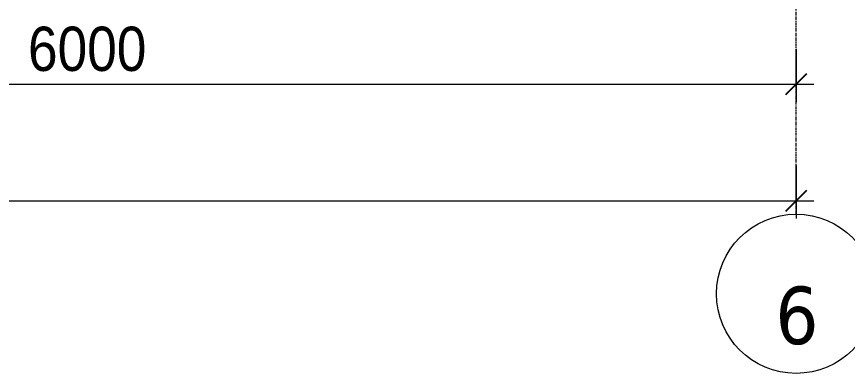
# Model space of a CAD drawing. Header units: millimetres. Extents: x 46079 to 131409, y 40831 to 60403.
# Drawn here: x 116888 to 120411, y 42284 to 43797 of the extents above; entities that cross this region are included whole.
import ezdxf

# ---------------------------------------------------------------- set-up
doc = ezdxf.new("R2010")
doc.units = ezdxf.units.MM
doc.linetypes.add('Grid Line', pattern=[22.225, 12.7, -3.175, 3.175, -3.175])
for name, color, linetype, lineweight in [('A-ANNO-DIMS', 211, 'Continuous', 9), ('A-ANNO-DIMS-75', 211, 'Continuous', 9), ('S-GRID-1', 1, 'Grid Line', 9), ('S-GRID-IDEN', 1, 'Continuous', 9)]:
    doc.layers.add(name, color=color, linetype=linetype, lineweight=lineweight)
doc.styles.add('Tahoma_B', font='tahomabd.ttf', dxfattribs={"height": 243.75})
doc.styles.add('UTM Avo', font='', dxfattribs={"width": 0.9, "height": 187.5})
doc.styles.get('UTM Avo').set_extended_font_data('UTM Avo')
doc.dimstyles.new('1_Dim_chi_tiet_2_5', dxfattribs={"dimscale": 304.8, "dimtxt": 187.368928, "dimasz": 0.295276, "dimexe": 0.246063, "dimexo": 0.0625, "dimgap": 0.024606, "dimtad": 1, "dimdec": 0, "dimrnd": 5, "dimzin": 0, "dimdsep": 46, "dimtxsty": 'UTM Avo', "dimblk1": 'OBLIQUE', "dimblk2": 'OBLIQUE', "dimsah": 1, "dimcen": 0.09, "dimdle": 0.246063, "dimazin": 0, "dimtfac": 1, "dimtdec": 4, "dimtix": 1, "dimtmove": 0, "dimatfit": 3, "dimfxl": 0.492126, "dimfxlon": 1, "dimtvp": 1, "dimtolj": 1, "dimtzin": 0, "dimarcsym": 2})

# ---------------------------------------------------------------- blocks, each defined once
blk = doc.blocks.new('Grid - M_Grid Head - Circle-353313-TKCS_BỂ NƯỚC NGẦM - MẶT BẰNG NẮP BỂ')
at = {"layer": 'S-GRID-IDEN'}
blk.add_circle((0, 0), 4.5, dxfattribs=at)
blk = doc.blocks.new('DIMBLOCK61-TKCS_BỂ NƯỚC NGẦM - MẶT BẰNG NẮP BỂ')
at = {"layer": 'A-ANNO-DIMS-75'}
for p, q in [((114193.3, 43660.5), (114193.3, 43435.5)), ((114193.3, 43510.5), (114193.3, 43660.5)), ((120193.3, 43660.5), (120193.3, 43435.5)), ((120193.3, 43510.5), (120193.3, 43660.5)), ((114193.3, 43510.5), (120268.3, 43510.5))]:
    blk.add_line(p, q, dxfattribs=at)
at = {"layer": 'A-ANNO-DIMS-75', "lineweight": 25}
for p, q in [((114193.3, 43510.5), (114238.3, 43555.5)), ((120193.3, 43510.5), (120238.3, 43555.5)), ((114193.3, 43510.5), (114148.3, 43465.5)), ((120193.3, 43510.5), (120148.3, 43465.5))]:
    blk.add_line(p, q, dxfattribs=at)
at = {"layer": 'A-ANNO-DIMS-75', "color": 0, "insert": (116936.6, 43754.1), "char_height": 187.5, "width": 616.236, "attachment_point": 1, "line_spacing_factor": 1.110334, "style": 'UTM Avo'}
blk.add_mtext('6000', dxfattribs=at)
blk = doc.blocks.new('_Oblique')
at = {"color": 0, "linetype": 'ByBlock', "lineweight": -2}
blk.add_line((-0.5, -0.5), (0.5, 0.5), dxfattribs=at)
blk = doc.blocks.new('DIMBLOCK62-TKCS_BỂ NƯỚC NGẦM - MẶT BẰNG NẮP BỂ')
at = {"layer": 'A-ANNO-DIMS-75'}
for p, q in [((108093.3, 43165.5), (108093.3, 42940.5)), ((108093.3, 43015.5), (108093.3, 43165.5)), ((120193.3, 43165.5), (120193.3, 42940.5)), ((120193.3, 43015.5), (120193.3, 43165.5)), ((108018.3, 43015.5), (120268.3, 43015.5))]:
    blk.add_line(p, q, dxfattribs=at)
at = {"layer": 'A-ANNO-DIMS-75', "lineweight": 25}
for p, q in [((108093.3, 43015.5), (108138.3, 43060.5)), ((120193.3, 43015.5), (120238.3, 43060.5)), ((108093.3, 43015.5), (108048.3, 42970.5)), ((120193.3, 43015.5), (120148.3, 42970.5))]:
    blk.add_line(p, q, dxfattribs=at)
at = {"layer": 'A-ANNO-DIMS-75', "color": 0, "insert": (113822.4, 43259.1), "char_height": 187.5, "width": 770.294, "attachment_point": 1, "line_spacing_factor": 1.110334, "style": 'UTM Avo'}
blk.add_mtext('12100', dxfattribs=at)

msp = doc.modelspace()

# ---------------------------------------------------------------- linework, layer by layer
at = {"layer": 'S-GRID-1'}
msp.add_line((120193.3, 42959), (120193.3, 44834), dxfattribs=at)

# ---------------------------------------------------------------- block references
at = {"layer": 'S-GRID-IDEN', "xscale": 74.99999999999996, "yscale": 74.99999999999996, "zscale": 74.99999999999996}
msp.add_blockref('Grid - M_Grid Head - Circle-353313-TKCS_BỂ NƯỚC NGẦM - MẶT BẰNG NẮP BỂ', (120193.3, 42621.5), dxfattribs=at)

# ---------------------------------------------------------------- dimensions: what is measured, and where the dimension line sits
at = {"layer": 'A-ANNO-DIMS'}
for base, p1, p2, override, picture, middle in [((120193.3, 43510.5), (114193.3, 43660.5), (120193.3, 43660.5), {"dimpost": '<>', "dimfxl": 6000}, 'DIMBLOCK61-TKCS_BỂ NƯỚC NGẦM - MẶT BẰNG NẮP BỂ', (117193.3, 43615)), ((120193.3, 43015.5), (108093.3, 43165.5), (120193.3, 43165.5), {"dimpost": '<>', "dimfxl": 12099.999999}, 'DIMBLOCK62-TKCS_BỂ NƯỚC NGẦM - MẶT BẰNG NẮP BỂ', (114143.3, 43120))]:
    dim = msp.add_linear_dim(base=base, p1=p1, p2=p2, dimstyle='1_Dim_chi_tiet_2_5', override=override, dxfattribs=at)
    dim.commit()
    dim.dimension.update_dxf_attribs({"geometry": picture, "text_midpoint": middle})

# ---------------------------------------------------------------- next in the draw order: texts
at = {"layer": 'S-GRID-IDEN', "insert": (120196.9, 42527.9), "char_height": 243.75, "width": 218.25, "attachment_point": 5, "line_spacing_factor": 0.996129, "style": 'Tahoma_B', "bg_fill": 3, "box_fill_scale": 1.25, "bg_fill_color": 256, "bg_fill_true_color": 13158600, "bg_fill_transparency": 0}
msp.add_mtext('\\pt952.49944,1904.99888,2857.50075,3810.00019,4762.49962,5714.99906,6667.50094,7620.00037,8572.49981,9524.99925,10477.50113,11430.00056,12382.5,13334.99944,14287.49888,15240.00075,16192.50019,17144.99963,18097.49906,19050.00094,20002.50038,20954.99981,21907.49925,22860.00113,23812.50056,24765,25717.49944,26669.99887,27622.50075,28575.00019,29527.49963,30479.99906;6', dxfattribs=at)

doc.saveas('drawing.dxf')
